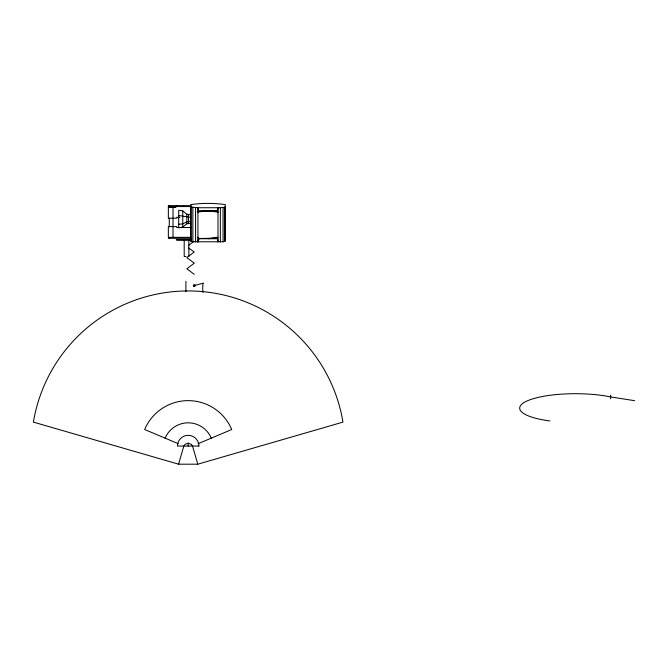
<?xml version="1.0" encoding="UTF-8"?>
<svg xmlns="http://www.w3.org/2000/svg" width="668" height="668" viewBox="0 0 668 668"><rect width="100%" height="100%" fill="white"/><g stroke="black" fill="none" stroke-linecap="round" stroke-linejoin="round"><path stroke-width="1" d="M207.965 211.021L217.993 212.032L216.724 210.787L199.198 210.787L197.928 212.032L207.965 210.787M223.054 241.783L225.308 241.198L225.308 204.625C214.002 202.988 201.92 202.988 190.614 204.625L190.614 241.198L192.868 241.783L223.054 241.783L223.054 207.506L225.308 206.921M224.673 241.474L224.673 207.197M198.363 238.125L199.198 238.735L197.928 242.016L198.363 238.125L197.928 237.257M178.581 464.193L183.842 446.049L185.136 444.287L188.184 443.168L191.232 444.287L192.526 446.049L197.786 464.193L342.976 422.118A156.913 156.913 0 0 0 33.4 422.118L178.581 464.193L197.786 464.193M197.928 212.265L198.363 211.155M179.834 217.284L176.744 217.284L176.744 218.219L168.353 218.219L168.353 206.546L169.28 205.644M193.887 241.298L188.86 245.214M176.744 205.644L175.709 206.546L175.809 207.472L168.353 207.472L169.28 206.546L169.28 207.472M190.28 214.745L186.823 214.253L182.765 210.904L178.707 210.278L178.707 227.738L182.765 227.112L186.823 223.755L190.288 223.271M194.296 274.364L186.831 268.77L194.296 263.175L186.831 257.581L194.296 251.986L188.535 248.012M217.993 212.265L216.724 211.021L198.363 211.397L197.928 207.74L190.614 206.921M199.198 238.501L217.568 238.125L217.993 242.016L217.993 207.74L223.054 207.506M197.928 237.491L199.198 238.735L216.724 238.735L217.993 237.257L207.965 238.735M198.154 443.677L231.721 429.516A47.253 47.253 0 0 0 144.647 429.516L178.222 443.677M194.922 285.411L203.297 283.132A4.659 0.451 -89.2 0 0 202.746 287.44A4.659 0.451 -89.2 0 0 203.097 292.434M190.288 221.559L186.823 221.859L182.765 223.864L178.707 224.248M168.311 205.644L191.173 205.644M168.353 206.546L191.173 206.546M191.173 227.537L176.744 227.537L176.744 226.611L168.353 226.611L168.353 237.349L190.697 237.349M168.311 238.284L190.839 238.284M176.277 239.678L190.839 239.678M176.744 240.146L190.639 240.146M184.669 256.462L185.211 256.462M185.604 256.462L186.055 256.462M178.707 215.514L190.28 217.3M634.6 400.675L610.644 396.934A55.786 14.437 0 0 0 528.772 400.241A55.786 14.437 0 0 0 549.931 420.974M224.673 238.626L225.308 238.902M610.644 395.072L610.644 398.804M220.365 207.673L220.365 241.941M217.568 211.155L217.993 207.74L197.928 207.74L197.928 242.016M195.565 207.673L195.565 241.941M192.868 207.506L192.868 241.783M191.248 207.197L191.248 241.474M188.869 240.305L188.869 256.462M188.476 214.253L188.476 223.755M188.184 443.168L188.184 446.049M186.823 214.253L186.823 223.755M185.904 281.303L185.904 291.649M184.201 240.305L184.201 256.462M183.508 205.644L183.508 206.203M182.765 210.904L182.765 227.112M173.012 207.472L173.012 237.349M169.28 218.219L169.28 226.611M169.28 237.349L169.28 238.284M165.096 438.141A25.058 25.058 0 0 1 211.272 438.141M198.914 446.049L177.454 446.049A10.73 10.73 0 0 1 188.184 435.319A10.73 10.73 0 0 1 198.914 446.049M193.829 286.363A0.935 0.935 0 0 0 195.231 285.562A0.935 0.935 0 0 0 193.829 284.752A0.935 0.935 0 0 0 193.829 286.363"/></g></svg>
